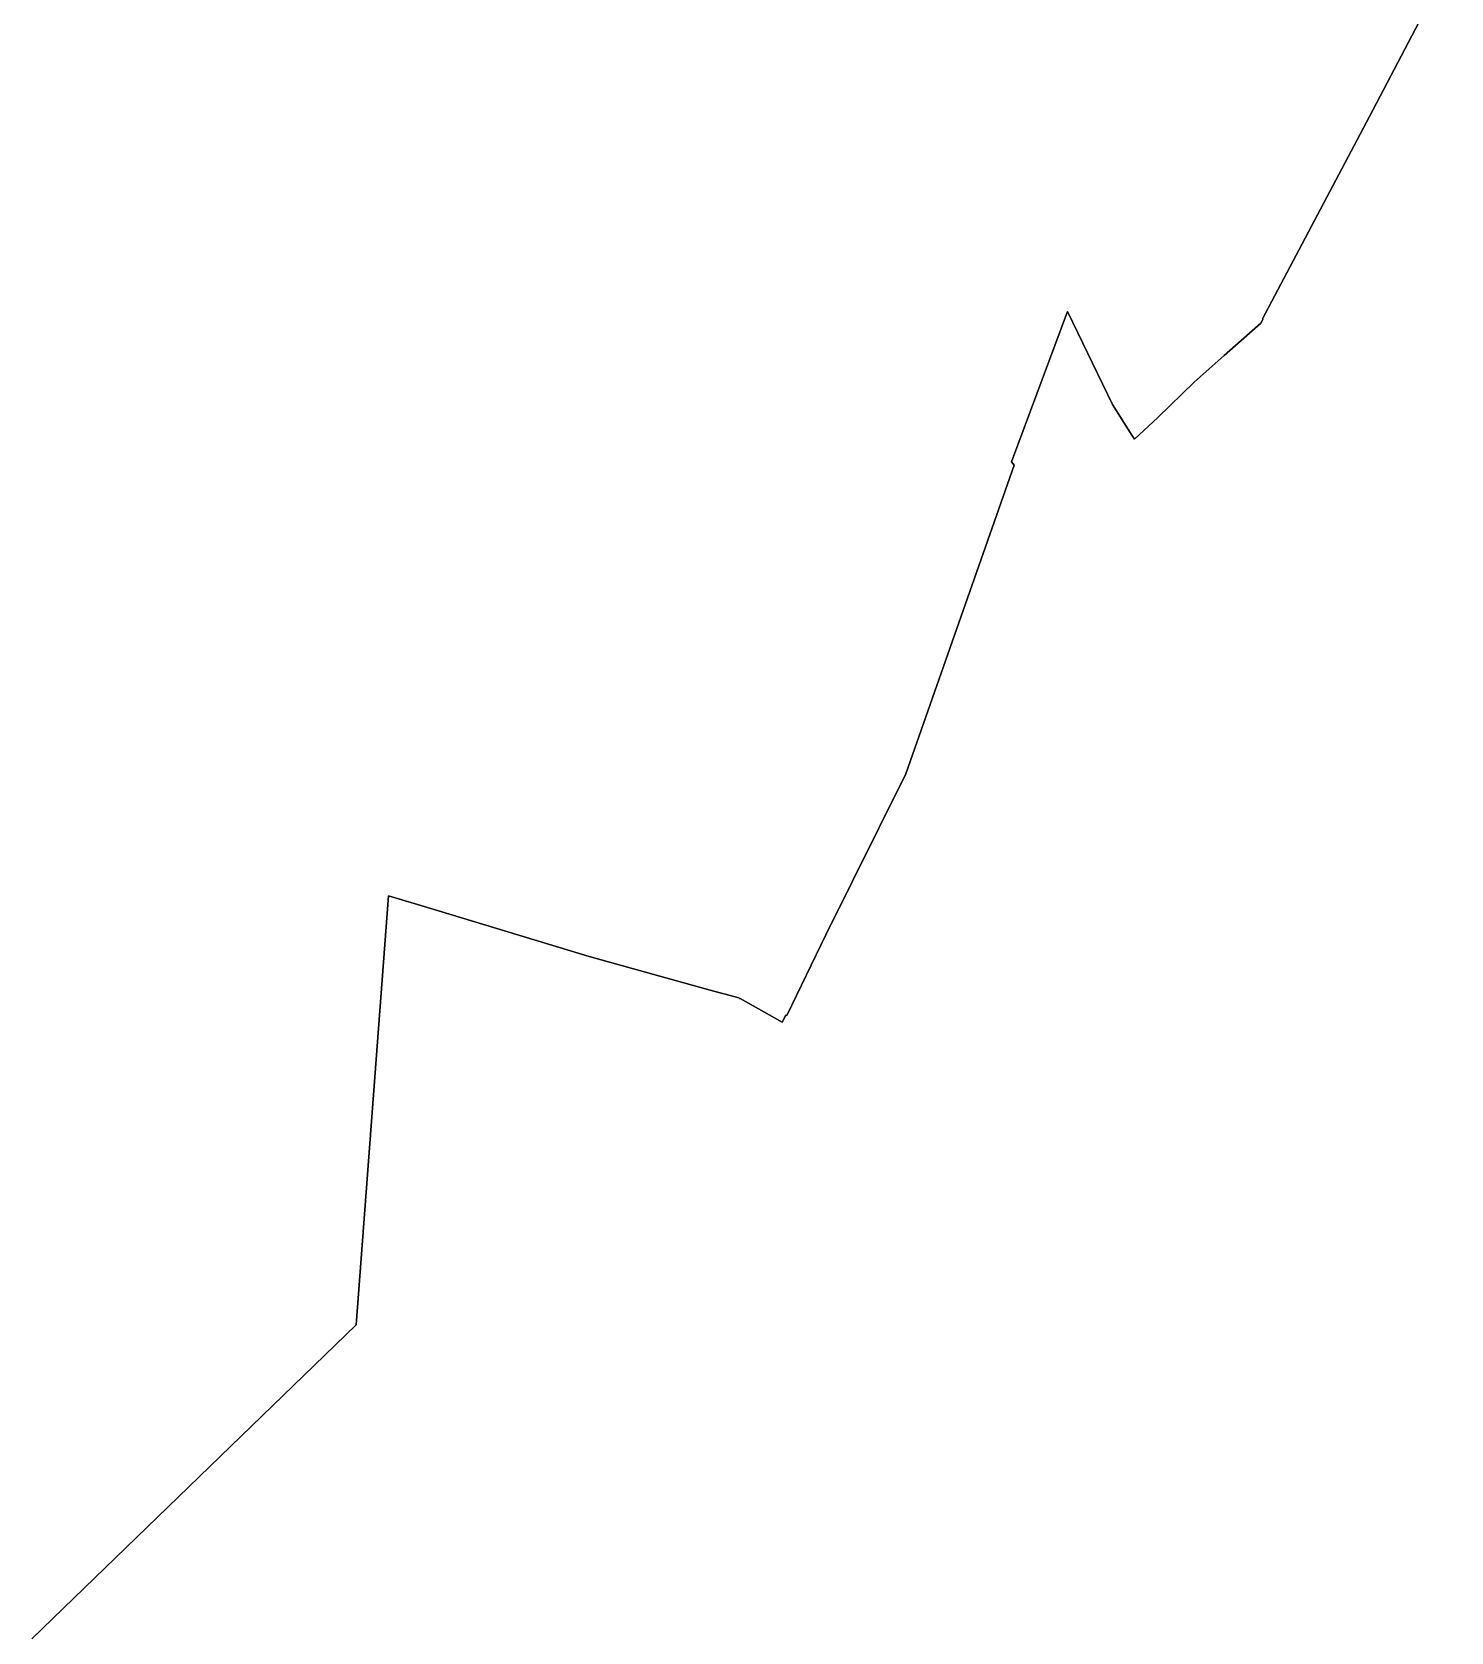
# Model space of a CAD drawing. Header units: inches. Extents: x 130170 to 284068, y 377793 to 804530.
# Drawn here: x 249063 to 249313.1, y 746027.8 to 746309.8 of the extents above; entities that cross this region are included whole.
import ezdxf

# ---------------------------------------------------------------- set-up
doc = ezdxf.new("R2010")
doc.units = ezdxf.units.IN
doc.header["$MEASUREMENT"] = 0
doc.layers.add('muni_il', color=7, linetype='Continuous')

msp = doc.modelspace()

# ---------------------------------------------------------------- linework, layer by layer
at = {"layer": 'muni_il'}
for points in [[(249313.09, 746322.31), (249298.7, 746294.92), (249279.89, 746259.29), (249279.94, 746259.19), (249279.8, 746258.93), (249279.56, 746258.5), (249273.1, 746252.79), (249267.81, 746248.12), (249261.39, 746241.87), (249257.29, 746238.05), (249256.83, 746238.78), (249253.42, 746244.19), (249245.55, 746260.44), (249245.48, 746260.58), (249235.62, 746234.09), (249236.08, 746233.46), (249217, 746179.06), (249202.87, 746150.71), (249196.02, 746136.49), (249195.82, 746136.56), (249195.2, 746135.31), (249187.76, 746139.45), (249187.7, 746139.49), (249187.56, 746139.56), (249182.51, 746140.96), (249161.16, 746146.88), (249133.28, 746155.33), (249125.78, 746157.56), (249120.09, 746081.94), (249062.95, 746026.62)], [(249062.95, 746026.62), (249120.09, 746081.94), (249125.78, 746157.56), (249133.28, 746155.33), (249161.16, 746146.88), (249182.51, 746140.96), (249187.56, 746139.56), (249187.7, 746139.49), (249187.76, 746139.45), (249195.2, 746135.31), (249195.82, 746136.56), (249196.02, 746136.49), (249202.87, 746150.71), (249217, 746179.06), (249236.08, 746233.46), (249235.62, 746234.09), (249245.48, 746260.58), (249245.55, 746260.44), (249253.42, 746244.19), (249256.83, 746238.78), (249257.29, 746238.05), (249261.39, 746241.87), (249267.81, 746248.12), (249273.1, 746252.79), (249279.56, 746258.5), (249279.8, 746258.93), (249279.94, 746259.19), (249279.89, 746259.29), (249298.7, 746294.92), (249313.09, 746322.31)]]:
    msp.add_lwpolyline(points, dxfattribs=at)

doc.saveas('drawing.dxf')
